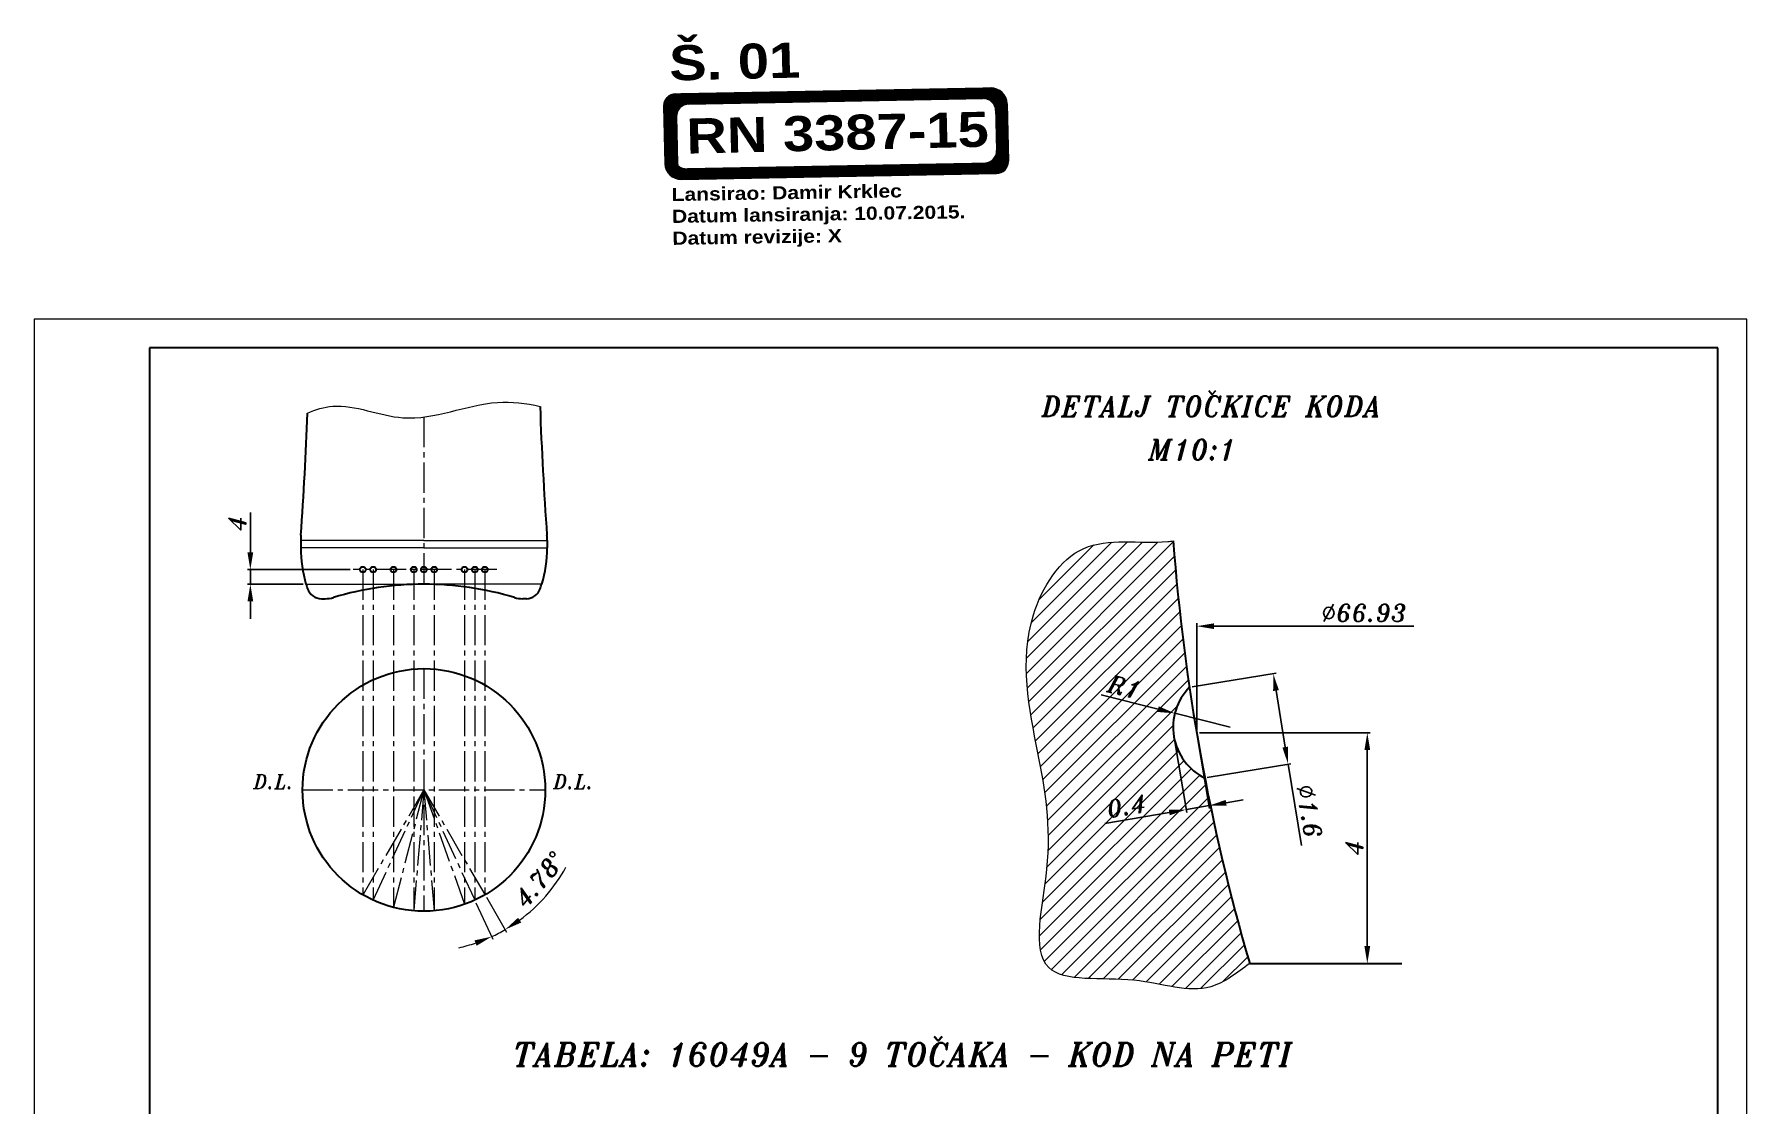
# Model space of a CAD drawing. Extents: x 62 to 359, y 19 to 488.
# Drawn here: x 62.2 to 359.2, y 302.7 to 488.4 of the extents above; entities that cross this region are included whole.
import ezdxf

# ---------------------------------------------------------------- set-up
doc = ezdxf.new("R2010")
doc.units = 0
doc.header["$LTSCALE"] = 7
doc.header["$MEASUREMENT"] = 0
doc.linetypes.add('CENTER2', pattern=[1.125, 0.75, -0.125, 0.125, -0.125])
doc.layers.get('0').update_dxf_attribs({"linetype": 'CONTINUOUS', "lineweight": 15})
for name, color, linetype, lineweight in [('1', 1, 'CENTER2', 15), ('3', 3, 'CONTINUOUS', 30), ('8', 250, 'CONTINUOUS', 15)]:
    doc.layers.add(name, color=color, linetype=linetype, lineweight=lineweight)
doc.styles.add('NEW', font='italict.shx', dxfattribs={"height": 3})
doc.styles.get("Standard").update_dxf_attribs({"font": 'isocp.shx', "height": 3})
doc.dimstyles.get("Standard").update_dxf_attribs({"dimtxt": 3, "dimasz": 3, "dimexe": 0.5, "dimexo": 0.5, "dimgap": 0.8, "dimtad": 1, "dimdsep": 46, "dimtxsty": 'NEW', "dimcen": 0.09, "dimazin": 2, "dimtfac": 1, "dimtmove": 0, "dimatfit": 3, "dimfxl": 1, "dimtolj": 1, "dimtzin": 0, "dimarcsym": 0})
pattern_1 = [(44.99999999999999, (166.9462988445259, 459.6138984092776), (-0.03951312693270428, 0.03951312693270428), [])]

# ---------------------------------------------------------------- blocks, each defined once
blk = doc.blocks.new('*D4')
at = {"color": 0, "lineweight": -2, "transparency": 16777216}
for p, q in [((264.3202054609297, 367.1938067066753), (293.9080576062656, 367.1938067066753)), ((293.4080576062656, 364.1938067066753), (293.4080576062656, 330.1938067066753))]:
    blk.add_line(p, q, dxfattribs=at)
at = {"color": 0, "transparency": 16777216}
for points in [[(292.9080576062656, 364.1938067066753), (293.9080576062656, 364.1938067066753), (293.4080576062656, 367.1938067066753)], [(292.9080576062656, 330.1938067066753), (293.9080576062656, 330.1938067066753), (293.4080576062656, 327.1938067066753)]]:
    blk.add_solid(points, dxfattribs=at)
at = {"color": 0, "transparency": 16777216, "insert": (291.1080576062655, 347.1938067066753), "char_height": 3, "attachment_point": 5, "rotation": 90, "style": 'NEW'}
blk.add_mtext('\\A1;4', dxfattribs=at)
blk = doc.blocks.new('*D5')
at = {"color": 0, "lineweight": -2, "transparency": 16777216}
for p, q in [((263.0609458404741, 375.1767175203341), (277.5818458094872, 377.5614470129758)), ((277.5746247084364, 374.5200743203089), (279.1846265126984, 364.7165828879449)), ((265.6432869159887, 359.452537247845), (280.1641868850016, 361.8372667404868)), ((279.6707961483246, 361.7562384678824), (281.9905198383128, 347.6311665207272))]:
    blk.add_line(p, q, dxfattribs=at)
at = {"color": 0, "transparency": 16777216}
for points in [[(278.0680154451134, 374.6011025929133), (277.0812339717593, 374.4390460477046), (277.0884550728101, 377.4804187403714)], [(279.6780172493754, 364.7976111605493), (278.6912357760212, 364.6355546153405), (279.6707961483246, 361.7562384678824)]]:
    blk.add_solid(points, dxfattribs=at)
at = {"color": 0, "transparency": 16777216, "insert": (283.3433401998463, 353.5862603382537), "char_height": 3, "attachment_point": 5, "rotation": 279.32628566202783, "style": 'NEW'}
blk.add_mtext('\\A1;%%c1.6', dxfattribs=at)
blk = doc.blocks.new('*D6')
at = {"color": 0, "lineweight": -2, "transparency": 16777216}
for p, q in [((259.9605653821621, 366.0305447132591), (262.10851793506, 353.3945804627073)), ((263.9039970896749, 366.7008777432818), (266.0519496425728, 354.0649134927299)), ((265.9681580138277, 354.5578424561235), (262.0247263063149, 353.8875094261008)), ((268.925731794189, 355.0605922285941), (271.8833055745503, 355.5633420010646)), ((259.0671525259536, 353.3847596536303), (247.9128742685909, 351.4886747974556))]:
    blk.add_line(p, q, dxfattribs=at)
at = {"color": 0, "transparency": 16777216}
for points in [[(258.9833608972085, 353.8776886170238), (259.1509441546987, 352.8918306902367), (262.0247263063149, 353.8875094261008)], [(268.8419401654439, 355.5535211919876), (269.0095234229341, 354.5676632652005), (265.9681580138277, 354.5578424561235)]]:
    blk.add_solid(points, dxfattribs=at)
at = {"color": 0, "transparency": 16777216, "insert": (251.6257850148641, 354.452815570918), "char_height": 3, "attachment_point": 5, "rotation": 9.647334161579966, "style": 'NEW'}
blk.add_mtext('\\A1;0.4', dxfattribs=at)
blk = doc.blocks.new('*D7')
at = {"color": 0, "lineweight": -2, "transparency": 16777216}
for p, q in [((263.8202054609297, 367.6938067066753), (263.8202054609297, 386.1876415269573)), ((266.8202054609297, 385.6876415269573), (301.4968150723874, 385.6876415269573))]:
    blk.add_line(p, q, dxfattribs=at)
at = {"color": 0, "transparency": 16777216}
blk.add_solid([(266.8202054609297, 386.1876415269573), (266.8202054609297, 385.1876415269573), (263.8202054609297, 385.6876415269573)], dxfattribs=at)
at = {"color": 0, "transparency": 16777216, "insert": (292.8396722152446, 387.9876415269574), "char_height": 3, "attachment_point": 5, "style": 'NEW'}
blk.add_mtext('\\A1;%%c66.93', dxfattribs=at)
blk = doc.blocks.new('*D8')
at = {"color": 0, "lineweight": -2, "transparency": 16777216}
for p, q in [((99.69528641609884, 398.4979491953467), (99.69528641609884, 405.383663481061)), ((117.0099054597768, 395.4979491953467), (99.19528641609884, 395.4979491953467)), ((99.69528641609884, 392.9779491953468), (99.69528641609884, 395.4979491953467)), ((108.8738316780092, 392.9779491953468), (99.19528641609884, 392.9779491953468)), ((99.69528641609884, 389.9779491953468), (99.69528641609884, 386.9779491953468))]:
    blk.add_line(p, q, dxfattribs=at)
at = {"color": 0, "transparency": 16777216}
for points in [[(99.19528641609884, 398.4979491953467), (100.1952864160988, 398.4979491953467), (99.69528641609884, 395.4979491953467)], [(99.19528641609884, 389.9779491953468), (100.1952864160988, 389.9779491953468), (99.69528641609884, 392.9779491953468)]]:
    blk.add_solid(points, dxfattribs=at)
at = {"color": 0, "transparency": 16777216, "insert": (97.3952864160988, 403.4408063382038), "char_height": 3, "attachment_point": 5, "rotation": 90, "style": 'NEW'}
blk.add_mtext('\\A1;4', dxfattribs=at)
blk = doc.blocks.new('*D9')
at = {"color": 0, "lineweight": -2, "transparency": 16777216}
for p, q in [((247.2548839367409, 373.7706894089703), (257.122095170684, 371.3016609262629)), ((269.6069888728115, 368.1776213751394), (260.0323681469874, 370.5734362333295))]:
    blk.add_line(p, q, dxfattribs=at)
at = {"color": 0, "transparency": 16777216}
blk.add_solid([(257.2434659528395, 371.7867064223134), (257.0007243885284, 370.8166154302123), (260.0323681469874, 370.5734362333295)], dxfattribs=at)
at = {"color": 0, "transparency": 16777216, "insert": (251.2916586634763, 375.1314967959159), "char_height": 3, "attachment_point": 5, "rotation": 345.95159361324505, "style": 'NEW'}
blk.add_mtext('\\A1;R1', dxfattribs=at)

msp = doc.modelspace()

# ---------------------------------------------------------------- hatches: boundary and pattern name
h = msp.add_hatch()
h.set_pattern_fill('ANSI31', color=1, scale=0.004400000000000001, style=0)
h.set_pattern_definition([(44.99999999999999, (166.9462988445259, 459.6138984092776), (-0.00987828173317607, 0.009878281733176071), [])])
h.paths.add_polyline_path([(228.4704535477139, 464.8136662304025, 0.4152272909085768), (230.5423026748705, 466.9722293434037), (230.3192585899891, 477.0063898202189, 0.3387966220832652), (228.7137742919339, 479.0099460236242, 0.05237955893628935), (228.1284543571645, 479.069964627515, 0.004071071187279796), (228.0826011585912, 479.069477516498), (173.4414599769661, 478.0440177670164, 0.4152272909085671), (171.3696108498096, 475.8854546540152), (171.5907534296965, 465.9368378322667, 0.004071071187311303), (171.5921457143218, 465.8910031877271, 0.05237955893628134), (171.6760993252443, 465.3086343612396, 0.3387966220832797), (173.7437626441238, 463.7866009544888)])
h.paths.add_polyline_path([(229.1071632552866, 468.1775127739148, -0.4152272909085568), (227.0353141281301, 466.0189496609136), (175.30011436718, 465.0480262168022, -0.1882834384446883), (173.8589098932665, 465.5797395113098, -0.2086819143749884), (173.1490066577471, 467.1127194395135), (172.9807203366075, 474.6834736841985, -0.4152272909085645), (175.0525694637641, 476.8420367971997), (226.7877692247142, 477.812960241311, -0.4132005599722544), (228.938876934147, 475.7482670185998), (228.9525663750825, 475.1324154605672)], flags=16)
h = msp.add_hatch()
h.set_pattern_fill('ANSI31', color=254, scale=0.0176, style=0)
h.set_pattern_definition(pattern_1)
h.paths.add_polyline_path([(173.7437626441238, 463.7866009544888, -0.3387966220832775), (171.6760993252443, 465.3086343612396, 0.3486047978891028), (174.4588970422737, 463.1839135353184), (229.1000382238987, 464.2093732847999, 0.4152272909085712), (231.1718873510553, 466.3679363978011), (230.9507447711684, 476.3165532195496, 0.3486047978890929), (228.7137742919339, 479.0099460236242, -0.3387966220832885), (230.3192585899891, 477.0063898202189), (230.5423026748705, 466.9722293434037, -0.4152272909085676), (228.4704535477139, 464.8136662304025)])
h = msp.add_hatch()
h.set_pattern_fill('ANSI31', color=254, scale=0.0176, style=0)
h.set_pattern_definition(pattern_1)
h.paths.add_polyline_path([(228.938876934147, 475.7482670185998, 0.4132005599722338), (226.7877692247142, 477.812960241311), (175.0525694637641, 476.8420367971997, 0.4152272909085655), (172.9807203366075, 474.6834736841985), (173.1490066577471, 467.1127194395135, 0.2086819143749871), (173.8589098932665, 465.5797395113098, -0.09285073132636046), (173.7921860483738, 465.8968364290197), (173.6103050127924, 474.0791807385958, -0.4152272909085662), (175.6821541399489, 476.237743851597), (226.8014586656496, 477.1971086832785, -0.4132005599722555), (228.9525663750825, 475.1324154605672)])
at = {"layer": '8'}
h = msp.add_hatch(dxfattribs=at)
h.set_pattern_fill('ANSI31', color=256, scale=15)
h.set_pattern_definition([(45, (0, 0), (-1.325825214724776, 1.325825214724777), [])])
edge = h.paths.add_edge_path()
edge.add_arc((616.7586847746179, 427.1938067066756), 358.0021929824715, 184.276842961631, 188.367657415349, ccw=False)
edge.add_spline(control_points=[(259.753400460371, 400.4955454905867), (259.4334460195766, 400.4520272247762), (254.206186783246, 399.8486535951797), (243.1213415238145, 402.1674859185226), (231.9682016510353, 384.5652087160619), (236.2688080650764, 364.4214170250974), (239.5399460585625, 346.1198195717973), (233.3623957806373, 322.7614238931322), (253.1436639096275, 325.7023997144231), (264.8537768228518, 320.9735578148561), (270.8083750201768, 325.5167171155067), (273.0064917921418, 327.1938067066995)], knot_values=[0, 0, 0, 0, 0.9585599071909172, 15.57060820283633, 30.01339410641779, 53.95022260635591, 74.18509898851178, 91.27713823266393, 106.2229550539096, 119.6165735312669, 127.4538909777547, 127.4538909777547, 127.4538909777547, 127.4538909777547], degree=3, periodic=0)
edge.add_arc((616.7586847746177, 427.1938067066762), 358.0021929824716, 190.9285605910484, 196.2200956588339, ccw=False)
edge.add_arc((269.6069888728098, 368.1776213751404), 9.86981716538383, 135.4981964946935, 243.7980215117029, ccw=False)
h.paths.add_polyline_path([(247.9537880020557, 351.5463468566695), (256.0519066863784, 352.9229236146246), (255.2977820276726, 357.3592842851666), (247.1996633433499, 355.9827075272116)], flags=24)
h.paths.add_polyline_path([(247.3155255645615, 373.8070568803598), (254.1754547229911, 372.0905272470168), (255.2677917623911, 376.4559367114721), (248.4078626039616, 378.1724663448149)], flags=24)

# ---------------------------------------------------------------- linework, layer by layer
at = {"color": 7}
for p, q in [((173.4414599769661, 478.0440177670164), (228.0826011585912, 479.069477516498)), ((171.3696108498096, 475.8854546540152), (171.5907534296965, 465.9368378322667)), ((175.0525694637641, 476.8420367971997), (226.7877692247142, 477.812960241311)), ((175.6821541399489, 476.237743851597), (226.8014586656496, 477.1971086832785)), ((228.938876934147, 475.7482670185998), (229.1071632552866, 468.1775127739148)), ((230.3192585899891, 477.0063898202189), (230.5423026748705, 466.9722293434037)), ((230.9507447711684, 476.3165532195496), (231.1718873510553, 466.3679363978011)), ((172.9807203366075, 474.6834736841985), (173.1490066577471, 467.1127194395135)), ((173.6103050127924, 474.0791807385958), (173.7921860483738, 465.8968364290197)), ((173.7437626441238, 463.7866009544888), (228.4704535477139, 464.8136662304025)), ((174.4588970422737, 463.1839135353184), (229.1000382238987, 464.2093732847999)), ((175.30011436718, 465.0480262168022), (227.0353141281301, 466.0189496609136))]:
    msp.add_line(p, q, dxfattribs=at)
for p, q in [((62.21581011634623, 438.9575609409422), (62.21581011634623, 18.95756094094224)), ((359.2158101163462, 438.9575609409422), (62.21581011634623, 438.9575609409422)), ((359.2158101163462, 18.95756094094224), (359.2158101163462, 438.9575609409422)), ((140.6307786839972, 338.6623961488829), (144.1433098869615, 332.6268467089519)), ((138.8248625163326, 337.7226972132978), (141.7519718521362, 331.3825265980935))]:
    msp.add_line(p, q)
for centre, radius, start, end in [((228.1354402134421, 476.2539732926896), 2.816000000000001, 1.273388098539689, 91.0751535926922), ((228.2077801716944, 476.959454875074), 2.112000000000001, 1.273388098539689, 91.0751535926922), ((173.4810892681043, 475.9323895991602), 2.112000000000001, 91.0751535926922, 181.2733880985397), ((175.0921987549022, 474.7304086293435), 2.112000000000001, 91.0751535926922, 181.2733880985397), ((175.7217834310871, 474.1261156837408), 2.112000000000001, 91.0751535926922, 181.2733880985397), ((226.8273985158523, 475.7013320734548), 2.112000000000001, 1.273388098539689, 91.0751535926922), ((226.8410879567878, 475.0854805154223), 2.112000000000001, 1.273388098539689, 91.0751535926922), ((175.2604850760418, 467.1596543846584), 2.112000000000001, 181.2733880985397, 271.0751535926922), ((226.9956848369919, 468.1305778287698), 2.112000000000001, 271.0751535926922, 1.273388098539689), ((228.4308242565757, 466.9252943982588), 2.112000000000001, 271.0751535926922, 1.273388098539689), ((229.0604089327606, 466.3210014526562), 2.112000000000001, 271.0751535926922, 1.273388098539689), ((174.4060579874228, 465.9994177591267), 2.816000000000001, 181.2733880985397, 271.0751535926922), ((173.7041333529857, 465.8982291223451), 2.112000000000001, 181.2733880985397, 271.0751535926922), ((174.6719687226633, 465.9163926561635), 0.8800000000000001, 181.2733880985397, 202.4923696695395)]:
    msp.add_arc(centre, radius, start, end, dxfattribs=at)
for start, end in [(306.3345162219272, 331.4694631027224), (294.7816719430294, 300.1982807166778), (282.5092009325306, 288.64543643778)]:
    msp.add_arc((129.7952816780092, 357.2809290833873), 28.02524655827423, start, end)
for points, knots in [([(109.6098479077642, 422.657942061469), (111.0417428010444, 423.2857466876626), (116.3290986353855, 424.9137089886081), (127.6343959618245, 419.4403005986457), (139.5985684356346, 425.369694488966), (147.4738073537125, 424.3749359608565), (149.940314835648, 423.8006376864935)], [8.983172859077092, 8.983172859077092, 8.983172859077092, 8.983172859077092, 16.39338327201558, 36.00412539220769, 62.32618214977148, 74.34488790985651, 74.34488790985651, 74.34488790985651, 74.34488790985651]), ([(273.0064917921418, 327.1938067066995), (270.8083750201768, 325.5167171155067), (264.8537768228518, 320.9735578148561), (253.1436639096275, 325.7023997144231), (233.3623957806373, 322.7614238931322), (239.5399460585625, 346.1198195717973), (236.2688080650764, 364.4214170250974), (231.9682016510353, 384.5652087160619), (243.1213415238145, 402.1674859185226), (254.206186783246, 399.8486535951797), (259.4334460195766, 400.4520272247762), (259.753400460371, 400.4955454905867)], [0, 0, 0, 0, 7.837317446487817, 21.23093592384505, 36.17675274509076, 53.2687919892429, 73.50366837139877, 97.44049687133689, 111.8832827749184, 126.4953310705638, 127.4538909777547, 127.4538909777547, 127.4538909777547, 127.4538909777547])]:
    msp.add_open_spline(points, degree=3, knots=knots)
for points in [[(146.6744667483466, 334.2865247335334), (146.1259341900992, 335.1226539296165), (143.8918128809735, 333.0589916568329)], [(138.5702725112038, 331.1911052982753), (138.9402390586085, 330.2620602219731), (141.5423910138128, 331.8364824023384)]]:
    msp.add_solid(points)
at = {"layer": '1'}
for p, q in [((129.7952816780092, 421.9732320793733), (129.7952816780092, 392.9779491953468)), ((142.4448768391312, 395.4979491953468), (117.5099054597768, 395.4979491953467)), ((119.2112816780093, 395.4979491953468), (119.2112816780093, 339.0945410967639)), ((120.9752816780093, 395.4979491953468), (120.9752816780093, 338.1766530175428)), ((124.5032816780093, 395.4979491953468), (124.5032816780093, 336.9152594405791)), ((128.0312816780093, 395.4979491953468), (128.0312816780093, 336.312999571869)), ((131.5592816780092, 395.4979491953468), (131.5592816780092, 336.312999571869)), ((136.8512816780092, 395.4979491953468), (136.8512816780092, 337.4572405265117)), ((138.6152816780092, 395.4979491953468), (138.6152816780092, 338.1766530175428)), ((140.3792816780092, 395.4979491953468), (140.3792816780092, 339.0945410967639)), ((129.7952816780093, 378.3229290833873), (129.7952816780093, 336.2389290833873)), ((108.7532816780093, 357.2809290833873), (150.8372816780093, 357.2809290833873)), ((129.7952816780093, 357.2809290833873), (119.2112816780093, 339.0945410967639)), ((129.7952816780093, 357.2809290833873), (120.9752816780093, 338.1766530175428)), ((129.7952816780093, 357.2809290833873), (124.5032816780093, 336.9152594405791)), ((129.7952816780093, 357.2809290833873), (128.0312816780093, 336.312999571869)), ((129.7952816780093, 357.2809290833873), (140.3792816780092, 339.0945410967639)), ((129.7952816780093, 357.2809290833873), (138.6152816780092, 338.1766530175428)), ((129.7952816780093, 357.2809290833873), (136.8512816780092, 337.4572405265117)), ((129.7952816780093, 357.2809290833873), (131.5592816780092, 336.312999571869))]:
    msp.add_line(p, q, dxfattribs=at)
at = {"layer": '3'}
for p, q in [((82.21581011634623, 433.9575609409422), (82.21581011634623, 23.95756094094224)), ((354.2158101163462, 433.9575609409422), (82.21581011634623, 433.9575609409423)), ((354.2158101163462, 23.95756094094224), (354.2158101163462, 433.9575609409422)), ((108.4225316780092, 400.5379491953468), (108.4225316780092, 399.2779491953468)), ((151.1680316780092, 400.5379491953468), (151.1680316780092, 399.2779491953468)), ((109.3738316780092, 392.9779491953468), (109.3423316780092, 392.9779491953468)), ((150.2167316780091, 392.9779491953468), (150.2482316780091, 392.9779491953468)), ((112.0187091189695, 390.4579491953468), (112.6487091189695, 390.4579491953468)), ((147.5718542370489, 390.4579491953468), (146.9418542370489, 390.4579491953468)), ((273.0064917921462, 327.1938067066753), (299.4157690260331, 327.1938067066753))]:
    msp.add_line(p, q, dxfattribs=at)
for centre, radius in [((119.2112816780093, 395.4979491953468), 0.504), ((120.9752816780093, 395.4979491953468), 0.504), ((124.5032816780093, 395.4979491953468), 0.504), ((128.0312816780093, 395.4979491953468), 0.504), ((129.7952816780092, 395.4979491953468), 0.504), ((131.5592816780092, 395.4979491953468), 0.504), ((136.8512816780092, 395.4979491953468), 0.504), ((138.6152816780092, 395.4979491953468), 0.504), ((140.3792816780092, 395.4979491953468), 0.504), ((129.7952816780093, 357.2809290833873), 21.042)]:
    msp.add_circle(centre, radius, dxfattribs=at)
for centre, radius, start, end in [((-478.0759683219914, 444.0079491953468), 588.0735000000006, 355.8499472771654, 357.9194196265516), ((737.6665316780097, 444.0079491953468), 588.0735000000006, 181.9691783899499, 184.1500527228346), ((121.0225316780092, 400.5379491953468), 12.6, 175.8499472771654, 180), ((138.5680316780091, 400.5379491953468), 12.6, 0, 4.150052722834614), ((130.4577741437621, 399.2779491953468), 22.03524246575289, 180, 196.6129903693611), ((129.1327892122563, 399.2779491953468), 22.03524246575289, 343.3870096306389, 0), ((616.7586847746179, 427.1938067066753), 358.0021929824715, 184.276842961631, 196.220095658837), ((130.5046740653822, 399.2779491953468), 22.05, 196.6015495990199, 198.8190633689874), ((112.0187091189695, 392.9779491953468), 2.52, 198.8190633689874, 270), ((129.7952816780092, 338.423633615503), 54.55431557984375, 90, 106.7216013309149), ((129.7952816780092, 338.423633615503), 54.55431557984375, 73.27839866908508, 90), ((147.5718542370489, 392.9779491953468), 2.52, 270, 341.1809366310125), ((129.0858892906361, 399.2779491953468), 22.05, 341.1809366310125, 343.3984504009802), ((112.6487091189695, 395.4979491953468), 5.04, 270, 286.7216013309149), ((146.9418542370489, 395.4979491953468), 5.04, 253.2783986690851, 270), ((269.6069888728116, 368.1776213751396), 9.869817165383854, 135.4981964947019, 243.7980215116929)]:
    msp.add_arc(centre, radius, start, end, dxfattribs=at)
at = {"layer": '8'}
for p, q in [((129.7952816780092, 400.5379491953468), (108.4225316780092, 400.5379491953468)), ((129.7952816780092, 399.2779491953468), (108.4225316780092, 399.2779491953468)), ((129.7952816780092, 400.5379491953468), (151.1680316780092, 400.5379491953468)), ((129.7952816780092, 399.2779491953468), (151.1680316780092, 399.2779491953468)), ((109.3738316780092, 392.9779491953468), (129.7952816780093, 392.9779491953468)), ((150.2167316780094, 392.9779491953468), (129.7952816780093, 392.9779491953468))]:
    msp.add_line(p, q, dxfattribs=at)

# ---------------------------------------------------------------- texts
at = {"style": 'NEW'}
for s, height, p in [('DETALJ TOČKICE KODA', 3.5, (236.8908158530649, 422.0634066300224)), ('M10:1', 3.5, (255.4234094680255, 414.5612357711209)), ('D.L.', 2.52, (100.1861463619937, 357.447878430089)), ('D.L.', 2.52, (152.203662303054, 357.447878430089)), ('TABELA: 16049A - 9 TOČAKA - KOD NA PETI', 4, (145.189532527525, 309.3983034720532))]:
    msp.add_text(s, height=height, dxfattribs=at).set_placement(p)
msp.add_text('4.78°', height=3, rotation=50.09213255709094, dxfattribs=at).set_placement((147.455550466641, 336.578350075761))
at = {"color": 1, "attachment_point": 1}
for s, insert, char_height, width, rotation in [('{\\fArial Black|b1|i0|c238|p34;Š. 01}', (172.267664012264, 486.4144776400244), 6.082560000000001, 60.86858524419736, 1.337499590927213), ('{\\fArial Black|b1|i0|c0|p34;RN \\fArial Black|b1|i0|c238|p34;3387\\fArial Black|b1|i0|c0|p34;-15}', (175.2505458964879, 473.7336528357666), 6.082560000000001, 60.86858524419736, 1.337499590927213), ('{\\fArial Black|b1|i0|c238|p34;Lansirao: Damir Krklec\\PDatum lansiranja: 10.07.2015.\\PDatum revizije: X}', (172.7437125680352, 461.7155444371562), 2.280960000000001, 202.0486042817632, 0.9172992752142497)]:
    msp.add_mtext(s, dxfattribs=dict(at, insert=insert, char_height=char_height, width=width, rotation=rotation))

# ---------------------------------------------------------------- dimensions: what is measured, and where the dimension line sits
dim = msp.add_linear_dim(base=(99.69528641609884, 395.4979491953467), p1=(109.3738316780092, 392.9779491953468), p2=(117.5099054597768, 395.4979491953467), angle=90, text='4', dimstyle='Standard')
dim.commit()
dim.dimension.update_dxf_attribs({"geometry": '*D8', "text_midpoint": (97.3952864160988, 403.4408063382038)})
dim = msp.add_linear_dim(base=(321.8591389695595, 385.6876415269573), p1=(263.8202054609297, 367.1938067066753), p2=(321.8591389695595, 377.1938067066753), text='%%c66.93', dimstyle='Standard', override={"dimpost": '%%c4<>', "dimse2": 1, "dimsd2": 1})
dim.commit()
dim.dimension.update_dxf_attribs({"geometry": '*D7', "text_midpoint": (292.8396722152446, 385.6876415269573), "dimtype": 160})
dim = msp.add_radius_dim(center=(269.6069888728115, 368.1776213751394), mpoint=(260.0323681469874, 370.5734362333295), dimstyle='Standard', override={"dimdec": 1, "dimlfac": 0.1, "dimtol": 0, "dimlim": 0, "dimtp": 0, "dimtm": 0, "dimtfac": 1, "dimtdec": 2, "dimtolj": 1, "dimtzin": 0})
dim.commit()
dim.dimension.update_dxf_attribs({"geometry": '*D9', "text_midpoint": (251.2916586634763, 375.1314967959159)})
dim = msp.add_linear_dim(base=(279.6707961483246, 361.7562384678824), p1=(262.567555103797, 375.0956892477296), p2=(265.1498961793116, 359.3715089752406), angle=279.32628566202806, text='%%c<>', dimstyle='Standard', override={"dimdec": 1, "dimlfac": 0.1})
dim.commit()
dim.dimension.update_dxf_attribs({"geometry": '*D5', "text_midpoint": (281.0737428111318, 353.2135302842736), "dimtype": 161})
dim = msp.add_aligned_dim(p1=(263.8202054609297, 367.1938067066753), p2=(259.876773753417, 366.5234736766526), distance=12.81722640475403, dimstyle='Standard', override={"dimlfac": 0.1})
dim.commit()
dim.dimension.update_dxf_attribs({"geometry": '*D6', "text_midpoint": (251.6257850148641, 354.452815570918)})
dim = msp.add_linear_dim(base=(293.4080576062656, 327.1938067066753), p1=(263.8202054609297, 367.1938067066753), p2=(293.4080576062656, 327.1938067066753), angle=90, dimstyle='Standard', override={"dimdec": 1, "dimlfac": 0.1})
dim.commit()
dim.dimension.update_dxf_attribs({"geometry": '*D4', "text_midpoint": (291.1080576062655, 347.1938067066753)})

doc.saveas('drawing.dxf')
